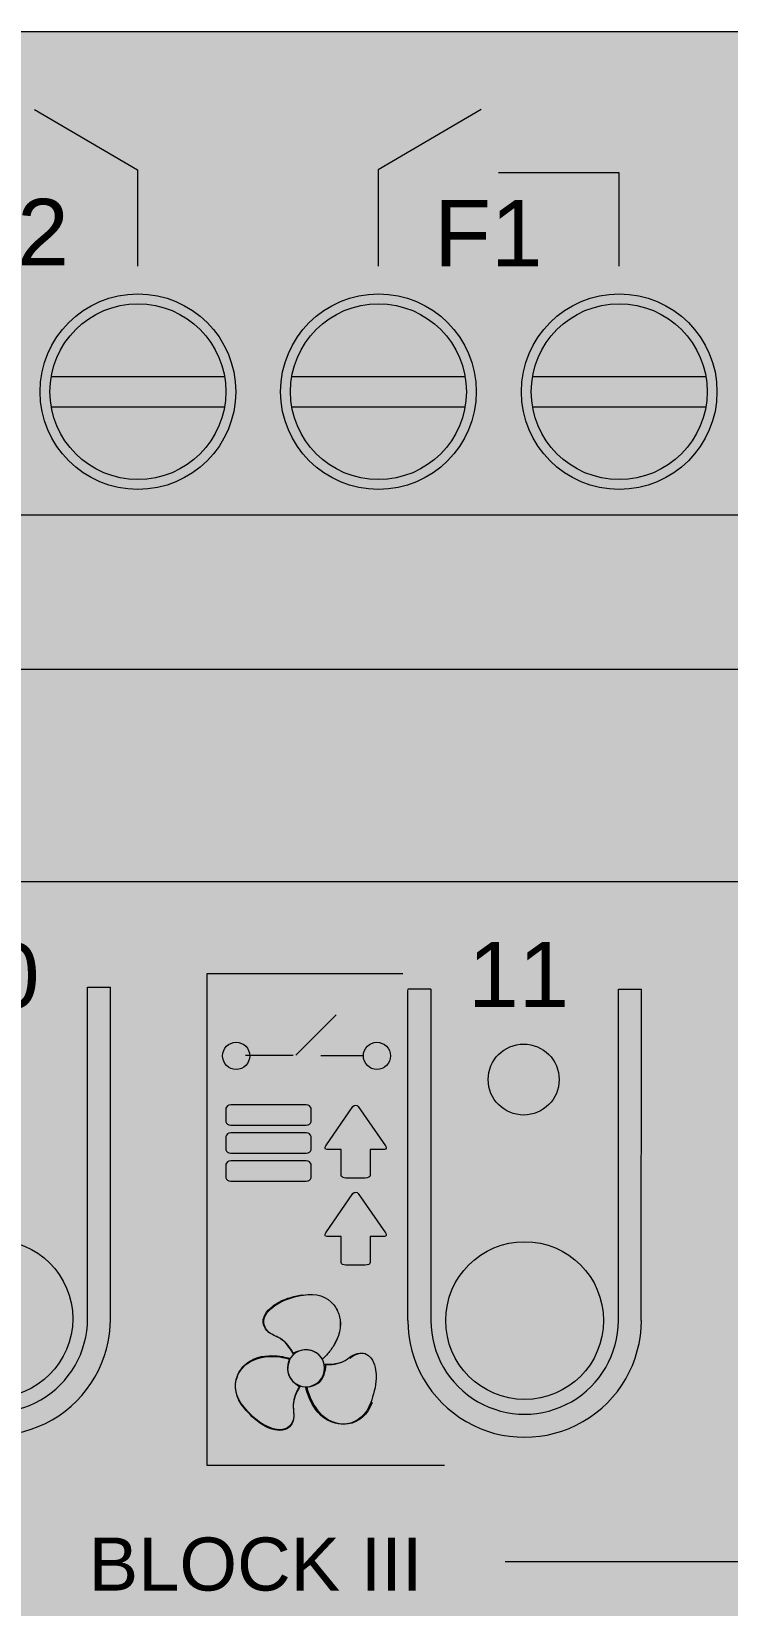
# Model space of a CAD drawing. Header units: millimetres. Extents: x 0 to 212, y 0 to 90.
# Drawn here: x 154.14 to 172.5, y 48.48 to 90 of the extents above; entities that cross this region are included whole.
import ezdxf

# ---------------------------------------------------------------- set-up
doc = ezdxf.new("R2010")
doc.units = ezdxf.units.MM
doc.styles.add('ZENNIO_PRINT', font='arial.ttf')

# ---------------------------------------------------------------- blocks, each defined once
blk = doc.blocks.new('ZENNIO_MAXINBOX_24_COLOURS')
at = {"true_color": 0xd7d9de}
blk.add_hatch(color=254, dxfattribs=at).paths.add_polyline_path([(0, -45), (211.6, -45), (211.6, 45), (0, 45)])
at = {"true_color": 0xcbcdd3}
blk.add_hatch(color=254, dxfattribs=at).paths.add_polyline_path([(9.504, 32.245), (202.283, 32.245), (202.283, 45), (9.504, 45)])
at = {"true_color": 0x5d6365}
h = blk.add_hatch(color=251, dxfattribs=at)
edge = h.paths.add_edge_path()
edge.add_arc((156.945, 35.498), 2.58, 0, 360)
at = {"true_color": 0xb1b8b9}
h = blk.add_hatch(color=253, dxfattribs=at)
edge = h.paths.add_edge_path()
edge.add_arc((156.945, 35.498), 2.32, 0, 360)
at = {"true_color": 0x5d6365}
h = blk.add_hatch(color=251, dxfattribs=at)
edge = h.paths.add_edge_path()
edge.add_arc((163.29, 35.498), 2.58, 0, 360)
at = {"true_color": 0xb1b8b9}
h = blk.add_hatch(color=253, dxfattribs=at)
edge = h.paths.add_edge_path()
edge.add_arc((163.29, 35.498), 2.32, 0, 360)
at = {"true_color": 0x5d6365}
h = blk.add_hatch(color=251, dxfattribs=at)
edge = h.paths.add_edge_path()
edge.add_arc((169.639, 35.498), 2.58, 0, 360)
at = {"true_color": 0xb1b8b9}
h = blk.add_hatch(color=253, dxfattribs=at)
edge = h.paths.add_edge_path()
edge.add_arc((169.639, 35.498), 2.32, 0, 360)
at = {"true_color": 0x494f50}
for points in [[(154.661, 35.095), (159.229, 35.095), (159.229, 35.901), (154.661, 35.901)], [(161.006, 35.095), (165.574, 35.095), (165.574, 35.901), (161.006, 35.901)], [(167.355, 35.095), (171.923, 35.095), (171.923, 35.901), (167.355, 35.901)]]:
    blk.add_hatch(color=251, dxfattribs=at).paths.add_polyline_path(points)
at = {"true_color": 0xb9bcc3}
blk.add_hatch(color=9, dxfattribs=at).paths.add_polyline_path([(9.504, 28.172), (202.283, 28.172), (202.283, 32.245), (9.504, 32.245)])
at = {"true_color": 0xdcdee2}
blk.add_hatch(color=254, dxfattribs=at).paths.add_polyline_path([(0, 22.571), (211.6, 22.571), (211.6, 28.172), (0, 28.172)])
at = {"true_color": 0xe7e8ec}
blk.add_hatch(color=254, dxfattribs=at).paths.add_polyline_path([(0, -22.429), (211.6, -22.429), (211.6, 22.571), (0, 22.571)])
at = {"true_color": 0x223422}
h = blk.add_hatch(color=250, dxfattribs=at)
edge = h.paths.add_edge_path()
edge.add_arc((167.12, 17.351), 0.936, 0, 360)
at = {"true_color": 0x326927}
h = blk.add_hatch(color=89, dxfattribs=at)
edge = h.paths.add_edge_path()
edge.add_arc((167.3, 17.351), 0.515, 0, 360)
at = {"true_color": 0xcccfd6}
h = blk.add_hatch(color=254, dxfattribs=at)
edge = h.paths.add_edge_path()
edge.add_arc((153.145, 11.042), 2.081, 0, 360)
at = {"true_color": 0xfafbfd}
h = blk.add_hatch(color=7, dxfattribs=at)
edge = h.paths.add_edge_path()
edge.add_arc((153.145, 11.042), 1.861, 0, 360)
at = {"true_color": 0xcccfd6}
h = blk.add_hatch(color=254, dxfattribs=at)
edge = h.paths.add_edge_path()
edge.add_arc((167.145, 10.993), 2.081, 0, 360)
at = {"true_color": 0xfafbfd}
h = blk.add_hatch(color=7, dxfattribs=at)
edge = h.paths.add_edge_path()
edge.add_arc((167.145, 10.993), 1.861, 0, 360)
at = {"true_color": 0xffffff}
h = blk.add_hatch(color=7, dxfattribs=at)
edge = h.paths.add_edge_path()
edge.add_arc((166.785, 11.343), 1.16, 0, 360)
blk = doc.blocks.new('ZIO-MB24_ENVOLVENTE')
at = {"color": 250, "lineweight": 18, "true_color": 0x3a3d42}
for p, q in [((0, 45), (211.6, 45)), ((9.504, 32.245), (202.283, 32.245)), ((202.283, 28.172), (9.504, 28.172)), ((211.6, 22.571), (0, 22.571)), ((155.617, 11.042), (155.617, 19.784)), ((155.617, 19.784), (156.224, 19.784)), ((156.223, 11.042), (156.224, 19.784)), ((164.673, 19.736), (164.066, 19.736)), ((164.066, 10.994), (164.066, 19.719)), ((164.673, 19.736), (164.672, 10.994)), ((169.617, 10.994), (169.617, 19.736)), ((169.617, 19.736), (170.224, 19.736)), ((170.223, 10.994), (170.224, 19.736))]:
    blk.add_line(p, q, dxfattribs=at)
for points in [[(154.66, 35.901), (159.23, 35.901)], [(161.005, 35.901), (165.575, 35.901)], [(167.354, 35.901), (171.924, 35.901)], [(154.66, 35.095), (159.23, 35.095)], [(161.005, 35.095), (165.575, 35.095)], [(167.354, 35.095), (171.924, 35.095)]]:
    blk.add_lwpolyline(points, dxfattribs=at)
for centre, radius in [((156.945, 35.498), 2.58), ((156.945, 35.498), 2.32), ((163.29, 35.498), 2.58), ((163.29, 35.498), 2.32), ((169.639, 35.498), 2.58), ((169.639, 35.498), 2.32), ((167.12, 17.351), 0.936), ((153.145, 11.042), 2.081), ((167.145, 10.993), 2.081)]:
    blk.add_circle(centre, radius, dxfattribs=at)
for centre, radius, start in [((153.145, 11.042), 3.079, 180.0011), ((153.145, 11.042), 2.472, 179.9966), ((167.145, 10.994), 3.079, 180.0011), ((167.145, 10.994), 2.472, 179.9966)]:
    blk.add_arc(centre, radius, start, 0.0011, dxfattribs=at)
blk = doc.blocks.new('ZIO-MB24_SERIGRAFIA')
at = {"lineweight": 15, "true_color": 0x161719}
h = blk.add_hatch(color=250, dxfattribs=at)
h.dxf.hatch_style = 2
h.paths.add_polyline_path([(169.634, 41.637), (168.723, 43.215), (167.811, 41.637)])
h = blk.add_hatch(color=250, dxfattribs=at)
h.dxf.hatch_style = 1
h.paths.add_polyline_path([(159.892, 17.976, 1), (159.179, 17.976, 1)])
h = blk.add_hatch(color=250, dxfattribs=at)
h.dxf.hatch_style = 1
h.paths.add_polyline_path([(163.606, 17.976, 1), (162.893, 17.976, 1)])
h = blk.add_hatch(color=250, dxfattribs=at)
h.dxf.hatch_style = 2
edge = h.paths.add_edge_path()
edge.add_spline(control_points=[(159.392, 16.68), (159.324, 16.68), (159.268, 16.64), (159.268, 16.592), (159.268, 16.592), (159.268, 16.592), (159.268, 16.592), (159.268, 16.592), (159.268, 16.236), (159.268, 16.236), (159.268, 16.187), (159.324, 16.147), (159.392, 16.147), (159.392, 16.147), (159.392, 16.147), (159.392, 16.147), (159.392, 16.147), (161.386, 16.147), (161.386, 16.147), (161.454, 16.147), (161.511, 16.187), (161.511, 16.236), (161.511, 16.236), (161.511, 16.236), (161.511, 16.236), (161.511, 16.236), (161.511, 16.592), (161.511, 16.592), (161.511, 16.64), (161.454, 16.68), (161.386, 16.68), (161.386, 16.68), (161.386, 16.68), (161.386, 16.68), (161.386, 16.68), (159.392, 16.68), (159.392, 16.68)], knot_values=[0, 0, 0, 0, 1, 1, 1, 2, 2, 2, 3, 3, 3, 4, 4, 4, 5, 5, 5, 6, 6, 6, 7, 7, 7, 8, 8, 8, 9, 9, 9, 10, 10, 10, 11, 11, 11, 12, 12, 12, 12], degree=3, periodic=0)
h = blk.add_hatch(color=250, dxfattribs=at)
h.dxf.hatch_style = 2
edge = h.paths.add_edge_path()
edge.add_spline(control_points=[(163.475, 15.604), (163.475, 15.604), (162.758, 16.638), (162.758, 16.638), (162.719, 16.693), (162.656, 16.693), (162.618, 16.638), (162.618, 16.638), (161.9, 15.604), (161.9, 15.604), (161.865, 15.553), (161.877, 15.51), (161.925, 15.504), (161.925, 15.504), (162.304, 15.504), (162.304, 15.504), (162.304, 15.504), (162.304, 14.821), (162.304, 14.821), (162.304, 14.783), (162.362, 14.751), (162.432, 14.751), (162.432, 14.751), (162.943, 14.751), (162.943, 14.751), (163.013, 14.751), (163.071, 14.783), (163.071, 14.821), (163.071, 14.821), (163.071, 15.504), (163.071, 15.504), (163.071, 15.504), (163.45, 15.504), (163.45, 15.504), (163.498, 15.51), (163.51, 15.553), (163.475, 15.604)], knot_values=[0, 0, 0, 0, 1, 1, 1, 2, 2, 2, 3, 3, 3, 4, 4, 4, 5, 5, 5, 6, 6, 6, 7, 7, 7, 8, 8, 8, 9, 9, 9, 10, 10, 10, 11, 11, 11, 12, 12, 12, 12], degree=3, periodic=0)
h = blk.add_hatch(color=250, dxfattribs=at)
h.dxf.hatch_style = 2
edge = h.paths.add_edge_path()
edge.add_spline(control_points=[(159.392, 15.942), (159.324, 15.942), (159.268, 15.902), (159.268, 15.853), (159.268, 15.853), (159.268, 15.853), (159.268, 15.853), (159.268, 15.853), (159.268, 15.498), (159.268, 15.498), (159.268, 15.449), (159.324, 15.409), (159.392, 15.409), (159.392, 15.409), (159.392, 15.409), (159.392, 15.409), (159.392, 15.409), (161.386, 15.409), (161.386, 15.409), (161.454, 15.409), (161.511, 15.449), (161.511, 15.498), (161.511, 15.498), (161.511, 15.498), (161.511, 15.498), (161.511, 15.498), (161.511, 15.853), (161.511, 15.853), (161.511, 15.902), (161.454, 15.942), (161.386, 15.942), (161.386, 15.942), (161.386, 15.942), (161.386, 15.942), (161.386, 15.942), (159.392, 15.942), (159.392, 15.942)], knot_values=[0, 0, 0, 0, 1, 1, 1, 2, 2, 2, 3, 3, 3, 4, 4, 4, 5, 5, 5, 6, 6, 6, 7, 7, 7, 8, 8, 8, 9, 9, 9, 10, 10, 10, 11, 11, 11, 12, 12, 12, 12], degree=3, periodic=0)
h = blk.add_hatch(color=250, dxfattribs=at)
h.dxf.hatch_style = 2
edge = h.paths.add_edge_path()
edge.add_spline(control_points=[(159.392, 15.203), (159.324, 15.203), (159.268, 15.163), (159.268, 15.115), (159.268, 15.115), (159.268, 15.115), (159.268, 15.115), (159.268, 15.115), (159.268, 14.759), (159.268, 14.759), (159.268, 14.71), (159.324, 14.67), (159.392, 14.67), (159.392, 14.67), (159.392, 14.67), (159.392, 14.67), (159.392, 14.67), (161.386, 14.67), (161.386, 14.67), (161.454, 14.67), (161.511, 14.71), (161.511, 14.759), (161.511, 14.759), (161.511, 14.759), (161.511, 14.759), (161.511, 14.759), (161.511, 15.115), (161.511, 15.115), (161.511, 15.163), (161.454, 15.203), (161.386, 15.203), (161.386, 15.203), (161.386, 15.203), (161.386, 15.203), (161.386, 15.203), (159.392, 15.203), (159.392, 15.203)], knot_values=[0, 0, 0, 0, 1, 1, 1, 2, 2, 2, 3, 3, 3, 4, 4, 4, 5, 5, 5, 6, 6, 6, 7, 7, 7, 8, 8, 8, 9, 9, 9, 10, 10, 10, 11, 11, 11, 12, 12, 12, 12], degree=3, periodic=0)
h = blk.add_hatch(color=250, dxfattribs=at)
h.dxf.hatch_style = 2
edge = h.paths.add_edge_path()
edge.add_spline(control_points=[(163.475, 13.308), (163.475, 13.308), (162.758, 14.342), (162.758, 14.342), (162.719, 14.398), (162.656, 14.398), (162.618, 14.342), (162.618, 14.342), (161.9, 13.308), (161.9, 13.308), (161.865, 13.257), (161.877, 13.214), (161.925, 13.208), (161.925, 13.208), (162.304, 13.208), (162.304, 13.208), (162.304, 13.208), (162.304, 12.525), (162.304, 12.525), (162.304, 12.486), (162.362, 12.455), (162.432, 12.455), (162.432, 12.455), (162.943, 12.455), (162.943, 12.455), (163.013, 12.455), (163.071, 12.486), (163.071, 12.525), (163.071, 12.525), (163.071, 13.208), (163.071, 13.208), (163.071, 13.208), (163.45, 13.208), (163.45, 13.208), (163.498, 13.214), (163.51, 13.257), (163.475, 13.308)], knot_values=[0, 0, 0, 0, 1, 1, 1, 2, 2, 2, 3, 3, 3, 4, 4, 4, 5, 5, 5, 6, 6, 6, 7, 7, 7, 8, 8, 8, 9, 9, 9, 10, 10, 10, 11, 11, 11, 12, 12, 12, 12], degree=3, periodic=0)
h = blk.add_hatch(color=250, dxfattribs=at)
h.dxf.hatch_style = 2
edge = h.paths.add_edge_path()
edge.add_spline(control_points=[(161.034, 10.121), (160.954, 10.286), (160.834, 10.428), (160.702, 10.516), (160.663, 10.542), (160.618, 10.563), (160.57, 10.585), (160.445, 10.645), (160.304, 10.71), (160.258, 10.888), (160.236, 10.976), (160.251, 11.066), (160.303, 11.156), (160.392, 11.311), (160.571, 11.426), (160.669, 11.481), (160.864, 11.588), (161.092, 11.64), (161.291, 11.675), (161.623, 11.735), (161.917, 11.64), (162.096, 11.414), (162.157, 11.337), (162.208, 11.237), (162.236, 11.139), (162.321, 10.838), (162.211, 10.553), (162.103, 10.366), (162.055, 10.284), (161.999, 10.205), (161.935, 10.13), (161.887, 10.075), (161.842, 10.026), (161.797, 9.984), (161.797, 9.984), (161.653, 10.21), (161.428, 10.224), (161.224, 10.237), (161.034, 10.121), (161.034, 10.121)], knot_values=[0, 0, 0, 0, 1, 1, 1, 2, 2, 2, 3, 3, 3, 4, 4, 4, 5, 5, 5, 6, 6, 6, 7, 7, 7, 8, 8, 8, 9, 9, 9, 10, 10, 10, 11, 11, 11, 12, 12, 12, 13, 13, 13, 13], degree=3, periodic=0)
h = blk.add_hatch(color=250, dxfattribs=at)
h.dxf.hatch_style = 2
edge = h.paths.add_edge_path()
edge.add_spline(control_points=[(161.219, 9.245), (161.116, 9.093), (161.052, 8.918), (161.042, 8.76), (161.04, 8.713), (161.044, 8.664), (161.049, 8.611), (161.06, 8.473), (161.073, 8.318), (160.942, 8.189), (160.877, 8.126), (160.791, 8.094), (160.688, 8.094), (160.509, 8.094), (160.319, 8.191), (160.223, 8.249), (160.033, 8.364), (159.874, 8.535), (159.745, 8.691), (159.527, 8.948), (159.461, 9.25), (159.568, 9.519), (159.604, 9.609), (159.665, 9.703), (159.736, 9.777), (159.954, 10.001), (160.256, 10.048), (160.472, 10.048), (160.567, 10.048), (160.663, 10.039), (160.76, 10.021), (160.831, 10.007), (160.897, 9.991), (160.956, 9.974), (160.956, 9.974), (160.832, 9.736), (160.932, 9.534), (161.023, 9.352), (161.219, 9.245), (161.219, 9.245)], knot_values=[0, 0, 0, 0, 1, 1, 1, 2, 2, 2, 3, 3, 3, 4, 4, 4, 5, 5, 5, 6, 6, 6, 7, 7, 7, 8, 8, 8, 9, 9, 9, 10, 10, 10, 11, 11, 11, 12, 12, 12, 13, 13, 13, 13], degree=3, periodic=0)
h = blk.add_hatch(color=250, dxfattribs=at)
h.dxf.hatch_style = 2
edge = h.paths.add_edge_path()
edge.add_spline(control_points=[(161.884, 9.843), (162.068, 9.83), (162.251, 9.862), (162.394, 9.933), (162.435, 9.954), (162.476, 9.982), (162.519, 10.013), (162.633, 10.091), (162.761, 10.18), (162.937, 10.131), (163.025, 10.106), (163.095, 10.048), (163.147, 9.959), (163.236, 9.804), (163.247, 9.591), (163.245, 9.479), (163.241, 9.256), (163.172, 9.033), (163.102, 8.843), (162.988, 8.526), (162.759, 8.318), (162.473, 8.277), (162.377, 8.262), (162.265, 8.268), (162.165, 8.293), (161.862, 8.37), (161.671, 8.608), (161.563, 8.795), (161.515, 8.877), (161.475, 8.965), (161.442, 9.058), (161.419, 9.127), (161.399, 9.191), (161.385, 9.251), (161.385, 9.251), (161.653, 9.263), (161.778, 9.45), (161.89, 9.62), (161.884, 9.843), (161.884, 9.843)], knot_values=[0, 0, 0, 0, 1, 1, 1, 2, 2, 2, 3, 3, 3, 4, 4, 4, 5, 5, 5, 6, 6, 6, 7, 7, 7, 8, 8, 8, 9, 9, 9, 10, 10, 10, 11, 11, 11, 12, 12, 12, 13, 13, 13, 13], degree=3, periodic=0)
at = {"color": 250, "lineweight": 15, "true_color": 0x161719}
for p, q in [((154.219, 42.944), (156.935, 41.346)), ((165.998, 42.944), (163.282, 41.346)), ((156.935, 41.346), (156.935, 38.808)), ((163.282, 41.346), (163.282, 38.808)), ((166.458, 41.283), (169.634, 41.283)), ((169.634, 41.283), (169.634, 38.808)), ((158.772, 7.172), (158.772, 20.149)), ((158.772, 20.149), (163.934, 20.149)), ((162.175, 19.059), (161.114, 17.998)), ((161.036, 17.985), (159.786, 17.985)), ((162.893, 17.976), (161.769, 17.976)), ((161.052, 10.11), (161.052, 10.11)), ((161.884, 9.823), (161.884, 9.823)), ((165.034, 7.172), (158.772, 7.172)), ((166.635, 4.635), (181.225, 4.635))]:
    blk.add_line(p, q, dxfattribs=at)
for centre in [(159.536, 17.976), (163.249, 17.976)]:
    blk.add_circle(centre, 0.357, dxfattribs=at)
for points in [[(159.392, 16.68), (159.324, 16.68), (159.268, 16.64), (159.268, 16.592)], [(161.386, 16.68), (161.386, 16.68), (159.392, 16.68), (159.392, 16.68)], [(161.511, 16.592), (161.511, 16.64), (161.454, 16.68), (161.386, 16.68)], [(159.268, 16.592), (159.268, 16.592), (159.268, 16.236), (159.268, 16.236)], [(159.268, 16.236), (159.268, 16.187), (159.324, 16.147), (159.392, 16.147)], [(161.386, 16.147), (161.454, 16.147), (161.511, 16.187), (161.511, 16.236)], [(161.511, 16.236), (161.511, 16.236), (161.511, 16.592), (161.511, 16.592)], [(159.392, 15.942), (159.324, 15.942), (159.268, 15.902), (159.268, 15.853)], [(159.268, 15.853), (159.268, 15.853), (159.268, 15.498), (159.268, 15.498)], [(159.392, 16.147), (159.392, 16.147), (161.386, 16.147), (161.386, 16.147)], [(161.386, 15.942), (161.386, 15.942), (159.392, 15.942), (159.392, 15.942)], [(161.511, 15.853), (161.511, 15.902), (161.454, 15.942), (161.386, 15.942)], [(161.511, 15.498), (161.511, 15.498), (161.511, 15.853), (161.511, 15.853)], [(159.268, 15.498), (159.268, 15.449), (159.324, 15.409), (159.392, 15.409)], [(159.392, 15.409), (159.392, 15.409), (161.386, 15.409), (161.386, 15.409)], [(161.386, 15.409), (161.454, 15.409), (161.511, 15.449), (161.511, 15.498)], [(159.392, 15.203), (159.324, 15.203), (159.268, 15.163), (159.268, 15.115)], [(159.268, 15.115), (159.268, 15.115), (159.268, 14.759), (159.268, 14.759)], [(161.386, 15.203), (161.386, 15.203), (159.392, 15.203), (159.392, 15.203)], [(161.511, 15.115), (161.511, 15.163), (161.454, 15.203), (161.386, 15.203)], [(161.511, 14.759), (161.511, 14.759), (161.511, 15.115), (161.511, 15.115)], [(159.268, 14.759), (159.268, 14.71), (159.324, 14.67), (159.392, 14.67)], [(159.392, 14.67), (159.392, 14.67), (161.386, 14.67), (161.386, 14.67)], [(161.386, 14.67), (161.454, 14.67), (161.511, 14.71), (161.511, 14.759)], [(160.669, 11.481), (160.864, 11.588), (161.092, 11.64), (161.291, 11.675)], [(161.309, 11.665), (161.64, 11.725), (161.935, 11.63), (162.114, 11.404)], [(160.303, 11.156), (160.392, 11.311), (160.571, 11.426), (160.669, 11.481)], [(162.114, 11.404), (162.175, 11.327), (162.226, 11.227), (162.254, 11.129)], [(160.258, 10.888), (160.236, 10.976), (160.251, 11.066), (160.303, 11.156)], [(160.57, 10.585), (160.445, 10.645), (160.304, 10.71), (160.258, 10.888)], [(162.254, 11.129), (162.339, 10.828), (162.228, 10.543), (162.121, 10.356)], [(160.702, 10.516), (160.663, 10.542), (160.618, 10.563), (160.57, 10.585)], [(161.034, 10.121), (160.954, 10.286), (160.834, 10.428), (160.702, 10.516)], [(160.76, 10.021), (160.831, 10.007), (160.897, 9.991), (160.956, 9.974)], [(160.956, 9.974), (160.956, 9.974), (160.832, 9.736), (160.932, 9.534)], [(161.428, 10.224), (161.224, 10.237), (161.034, 10.121), (161.034, 10.121)], [(161.814, 9.974), (161.814, 9.974), (161.67, 10.2), (161.445, 10.214)], [(161.953, 10.12), (161.905, 10.065), (161.859, 10.016), (161.814, 9.974)], [(162.121, 10.356), (162.073, 10.274), (162.017, 10.195), (161.953, 10.12)], [(162.537, 10.003), (162.651, 10.081), (162.779, 10.17), (162.955, 10.121)], [(159.568, 9.519), (159.604, 9.609), (159.665, 9.703), (159.736, 9.777)], [(161.795, 9.44), (161.908, 9.61), (161.902, 9.833), (161.902, 9.833)], [(161.884, 9.843), (162.068, 9.83), (162.251, 9.862), (162.394, 9.933)], [(159.745, 8.691), (159.527, 8.948), (159.461, 9.25), (159.568, 9.519)], [(160.932, 9.534), (161.023, 9.352), (161.219, 9.245), (161.219, 9.245)], [(161.219, 9.245), (161.116, 9.093), (161.052, 8.918), (161.042, 8.76)], [(161.403, 9.241), (161.403, 9.241), (161.671, 9.253), (161.795, 9.44)], [(161.46, 9.048), (161.436, 9.117), (161.417, 9.181), (161.403, 9.241)], [(161.042, 8.76), (161.04, 8.713), (161.044, 8.664), (161.049, 8.611)], [(161.58, 8.785), (161.533, 8.867), (161.493, 8.955), (161.46, 9.048)], [(162.183, 8.283), (161.88, 8.36), (161.689, 8.598), (161.58, 8.785)], [(163.12, 8.833), (163.006, 8.516), (162.777, 8.308), (162.491, 8.267)], [(160.223, 8.249), (160.033, 8.364), (159.874, 8.535), (159.745, 8.691)], [(161.049, 8.611), (161.06, 8.473), (161.073, 8.318), (160.942, 8.189)], [(162.491, 8.267), (162.395, 8.252), (162.282, 8.258), (162.183, 8.283)]]:
    blk.add_open_spline(points, degree=3, dxfattribs=at)
for points, knots in [([(163.475, 15.604), (163.475, 15.604), (162.758, 16.638), (162.758, 16.638), (162.719, 16.693), (162.656, 16.693), (162.618, 16.638), (162.618, 16.638), (161.9, 15.604), (161.9, 15.604), (161.865, 15.553), (161.877, 15.51), (161.925, 15.504), (161.925, 15.504), (162.304, 15.504), (162.304, 15.504), (162.304, 15.504), (162.304, 14.821), (162.304, 14.821), (162.304, 14.783), (162.362, 14.751), (162.432, 14.751), (162.432, 14.751), (162.943, 14.751), (162.943, 14.751), (163.013, 14.751), (163.071, 14.783), (163.071, 14.821), (163.071, 14.821), (163.071, 15.504), (163.071, 15.504), (163.071, 15.504), (163.45, 15.504), (163.45, 15.504), (163.498, 15.51), (163.51, 15.553), (163.475, 15.604)], [0, 0, 0, 0, 1, 1, 1, 2, 2, 2, 3, 3, 3, 4, 4, 4, 5, 5, 5, 6, 6, 6, 7, 7, 7, 8, 8, 8, 9, 9, 9, 10, 10, 10, 11, 11, 11, 12, 12, 12, 12]), ([(163.475, 13.308), (163.475, 13.308), (162.758, 14.342), (162.758, 14.342), (162.719, 14.398), (162.656, 14.398), (162.618, 14.342), (162.618, 14.342), (161.9, 13.308), (161.9, 13.308), (161.865, 13.257), (161.877, 13.214), (161.925, 13.208), (161.925, 13.208), (162.304, 13.208), (162.304, 13.208), (162.304, 13.208), (162.304, 12.525), (162.304, 12.525), (162.304, 12.486), (162.362, 12.455), (162.432, 12.455), (162.432, 12.455), (162.943, 12.455), (162.943, 12.455), (163.013, 12.455), (163.071, 12.486), (163.071, 12.525), (163.071, 12.525), (163.071, 13.208), (163.071, 13.208), (163.071, 13.208), (163.45, 13.208), (163.45, 13.208), (163.498, 13.214), (163.51, 13.257), (163.475, 13.308)], [0, 0, 0, 0, 1, 1, 1, 2, 2, 2, 3, 3, 3, 4, 4, 4, 5, 5, 5, 6, 6, 6, 7, 7, 7, 8, 8, 8, 9, 9, 9, 10, 10, 10, 11, 11, 11, 12, 12, 12, 12]), ([(161.052, 10.11), (160.972, 10.276), (160.852, 10.419), (160.719, 10.506), (160.68, 10.532), (160.634, 10.553), (160.588, 10.575), (160.462, 10.634), (160.319, 10.7), (160.277, 10.877), (160.253, 10.966), (160.269, 11.056), (160.319, 11.145), (160.41, 11.301), (160.588, 11.416), (160.687, 11.471), (160.881, 11.578), (161.11, 11.63), (161.308, 11.666), (161.641, 11.726), (161.935, 11.63), (162.114, 11.404), (162.175, 11.327), (162.225, 11.228), (162.253, 11.129), (162.338, 10.827), (162.229, 10.542), (162.121, 10.356), (162.073, 10.273), (162.017, 10.194), (161.953, 10.12), (161.904, 10.065), (161.859, 10.017), (161.814, 9.974)], [0, 0, 0, 0, 1, 1, 1, 2, 2, 2, 3, 3, 3, 4, 4, 4, 5, 5, 5, 6, 6, 6, 7, 7, 7, 8, 8, 8, 9, 9, 9, 10, 10, 10, 11, 11, 11, 11]), ([(161.219, 9.266), (161.116, 9.113), (161.052, 8.938), (161.042, 8.78), (161.04, 8.734), (161.044, 8.683), (161.049, 8.631), (161.06, 8.493), (161.073, 8.337), (160.942, 8.21), (160.877, 8.145), (160.791, 8.114), (160.688, 8.114), (160.509, 8.114), (160.319, 8.212), (160.223, 8.269), (160.033, 8.384), (159.874, 8.556), (159.745, 8.711), (159.527, 8.968), (159.461, 9.271), (159.568, 9.539), (159.604, 9.63), (159.665, 9.723), (159.736, 9.797), (159.954, 10.022), (160.256, 10.068), (160.472, 10.068), (160.567, 10.068), (160.663, 10.059), (160.76, 10.041), (160.831, 10.027), (160.897, 10.011), (160.956, 9.995)], [0, 0, 0, 0, 1, 1, 1, 2, 2, 2, 3, 3, 3, 4, 4, 4, 5, 5, 5, 6, 6, 6, 7, 7, 7, 8, 8, 8, 9, 9, 9, 10, 10, 10, 11, 11, 11, 11]), ([(159.736, 9.777), (159.954, 10.001), (160.256, 10.048), (160.472, 10.048), (160.567, 10.048), (160.663, 10.039), (160.76, 10.021)], [8, 8, 8, 8, 9, 9, 9, 10, 10, 10, 10]), ([(161.87, 9.735), (161.87, 9.465), (161.65, 9.246), (161.379, 9.246), (161.108, 9.246), (160.888, 9.465), (160.888, 9.735), (160.888, 10.008), (161.108, 10.226), (161.379, 10.226), (161.65, 10.226), (161.87, 10.008), (161.87, 9.735)], [0, 0, 0, 0, 1, 1, 1, 2, 2, 2, 3, 3, 3, 4, 4, 4, 4]), ([(161.866, 9.833), (162.05, 9.819), (162.234, 9.852), (162.376, 9.923), (162.418, 9.944), (162.459, 9.973), (162.502, 10.003), (162.615, 10.081), (162.744, 10.171), (162.919, 10.12), (163.007, 10.097), (163.078, 10.038), (163.13, 9.949), (163.219, 9.794), (163.229, 9.582), (163.227, 9.469), (163.224, 9.247), (163.153, 9.022), (163.085, 8.833), (162.971, 8.515), (162.741, 8.307), (162.456, 8.266), (162.359, 8.251), (162.247, 8.258), (162.149, 8.283), (161.845, 8.36), (161.653, 8.598), (161.545, 8.784), (161.499, 8.867), (161.458, 8.955), (161.425, 9.049), (161.401, 9.117), (161.382, 9.18), (161.367, 9.241)], [0, 0, 0, 0, 1, 1, 1, 2, 2, 2, 3, 3, 3, 4, 4, 4, 5, 5, 5, 6, 6, 6, 7, 7, 7, 8, 8, 8, 9, 9, 9, 10, 10, 10, 11, 11, 11, 11]), ([(160.942, 8.189), (160.877, 8.126), (160.791, 8.094), (160.688, 8.094), (160.509, 8.094), (160.319, 8.191), (160.223, 8.249)], [3, 3, 3, 3, 4, 4, 4, 5, 5, 5, 5])]:
    blk.add_open_spline(points, degree=3, knots=knots, dxfattribs=at)
at = {"color": 250, "lineweight": 15, "true_color": 0x161719, "style": 'ZENNIO_PRINT'}
for s, height, p in [('E2', 1.7525, (152.129, 38.831)), ('F1', 1.7525, (164.76, 38.801)), ('10', 1.7143, (151.688, 19.237)), ('11', 1.7143, (165.657, 19.268))]:
    blk.add_text(s, height=height, dxfattribs=at).set_placement(p)
at = {"color": 250, "lineweight": 15, "true_color": 0x161719, "insert": (160.049, 4.56), "char_height": 1.4, "attachment_point": 5, "style": 'ZENNIO_PRINT'}
blk.add_mtext_dynamic_manual_height_columns('BLOCK III', width=10.43756, gutter_width=12.5, heights=[0], dxfattribs=at)
blk = doc.blocks.new('ZENNIO_MAXINBOX_24_FRONT')
blk.add_blockref('ZENNIO_MAXINBOX_24_COLOURS', (0, 45))
at = {"color": 0}
for name in ['ZIO-MB24_ENVOLVENTE', 'ZIO-MB24_SERIGRAFIA']:
    blk.add_blockref(name, (0, 45), dxfattribs=at)

msp = doc.modelspace()

# ---------------------------------------------------------------- block references
msp.add_blockref('ZENNIO_MAXINBOX_24_FRONT', (0, 0))

doc.saveas('drawing.dxf')
